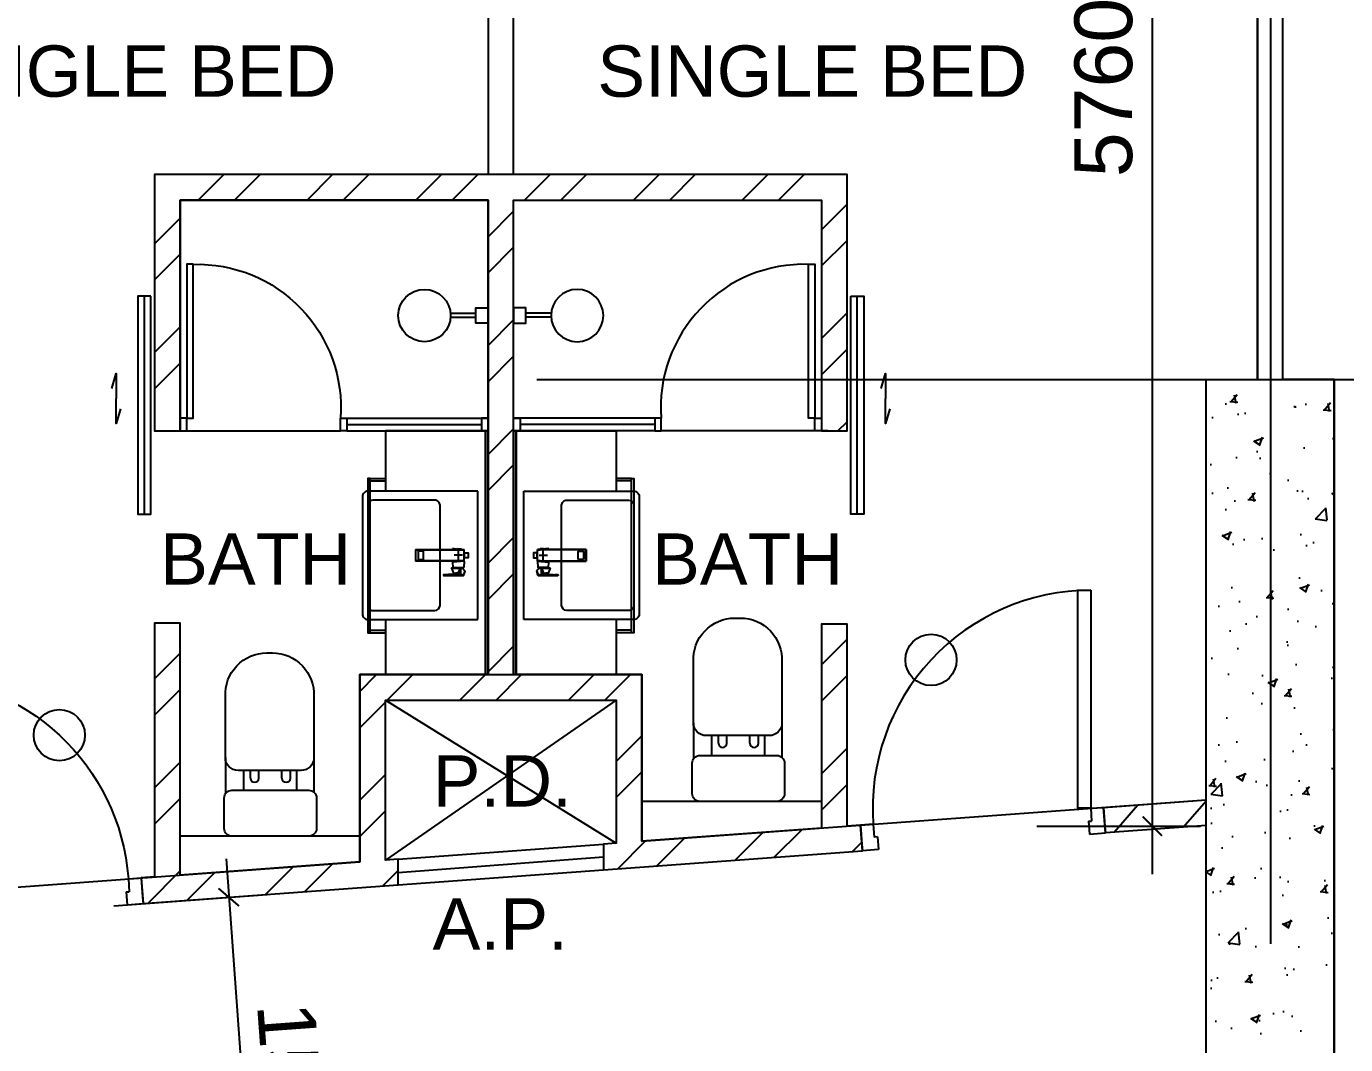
# Model space of a CAD drawing. Header units: millimetres. Extents: x 0 to 70486, y 148 to 42536.
# Drawn here: x 39649 to 44793, y 25775 to 29745 of the extents above; entities that cross this region are included whole.
import ezdxf
from ezdxf.enums import TextEntityAlignment as Align

# ---------------------------------------------------------------- set-up
doc = ezdxf.new("R2010")
doc.units = ezdxf.units.MM
doc.linetypes.add('CENTERX2', pattern=[101.6, 63.5, -12.7, 12.7, -12.7])
doc.layers.get('Defpoints').update_dxf_attribs({"color": 8})
for name, color, linetype in [('Default', 8, 'Continuous'), ('Door', 8, 'Continuous'), ('Dry Wall', 8, 'Continuous'), ('FSD', 8, 'Continuous'), ('GBP A.P.', 8, 'Continuous'), ('GBP Dim', 8, 'Continuous'), ('GBP Text 200', 8, 'Continuous'), ('grid', 8, 'CENTERX2'), ('hatch', 8, 'Continuous'), ('LP-Furn built-in', 8, 'Continuous'), ('LP-Furn built-in 2', 8, 'Continuous'), ('LP-Sanitary', 8, 'Continuous'), ('LP-WC', 8, 'Continuous'), ('PD', 8, 'Continuous'), ('PD DOOR', 8, 'Continuous'), ('TEXT', 8, 'Continuous'), ('TEXT Ref', 8, 'Continuous'), ('WALL-NEW', 8, 'Continuous'), ('WALL-STRUCTURE', 8, 'Continuous'), ('zzz-room mix', 8, 'Continuous')]:
    doc.layers.add(name, color=color, linetype=linetype)
doc.layers.add('LP-Nonplot', color=8, linetype='Continuous', plot=False)
doc.styles.add('BH', font='arial.ttf')
doc.dimstyles.new('200 GBP', dxfattribs={"dimscale": 1.5, "dimtxt": 150, "dimasz": 50, "dimexe": 125, "dimexo": 50, "dimgap": 50, "dimtad": 1, "dimdec": 0, "dimzin": 0, "dimdsep": 46, "dimtxsty": 'BH', "dimblk": 'ARCHTICK', "dimcen": 0.09, "dimdle": 125, "dimclrd": 9, "dimclre": 9, "dimclrt": 1, "dimadec": 0, "dimazin": 0, "dimtfac": 1, "dimtdec": 0, "dimtix": 1, "dimtmove": 2, "dimatfit": 3, "dimldrblk": 'ARCHTICK', "dimfxl": 300, "dimfxlon": 1, "dimtolj": 1, "dimtzin": 0, "dimarcsym": 0})

# ---------------------------------------------------------------- blocks, each defined once
blk = doc.blocks.new('DR1CR2')
at = {"layer": 'Door'}
for p, q in [((-50, 0), (-50, -50)), ((-50, 0), (0, 0)), ((0, 0), (0, -75)), ((-62.5, -50), (-50, -50)), ((-62.5, -50), (-62.5, -100)), ((-62.5, -100), (0, -100)), ((0, -75), (0, -100))]:
    blk.add_line(p, q, dxfattribs=at)
blk = doc.blocks.new('pln_toilet')
for p, q in [((-170.1, -306.5), (-170.1, -171.6)), ((175.5, -306.5), (175.5, -165.2)), ((-78.2, -226.9), (-78.2, -256.5)), ((-45, -226.9), (-45, -256.5)), ((44.7, -226.9), (44.7, -256.5)), ((77.9, -226.9), (77.9, -256.5))]:
    blk.add_line(p, q)
for points in [[(180, -30), (180, -149.3, -0.414214), (150, -179.3), (-150, -179.3, -0.414214), (-180, -149.3), (-180, -30, -0.414214), (-150, 0), (150, 0, -0.414214)], [(175.5, -306.5), (175.5, -545.1, -0.424695), (14, -715.1), (-7.8, -715.1, -0.423698), (-170.1, -545.1), (-170.1, -306.5, -0.414214), (-120.1, -256.5), (125.5, -256.5, -0.414214)]]:
    blk.add_lwpolyline(points, format="xyb", close=True)
for points in [[(-101.9, -256.5), (-101.9, -179.3)], [(102.9, -179.3), (102.9, -256.5)]]:
    blk.add_lwpolyline(points)
for centre in [(-61.6, -226.9), (61.3, -226.9)]:
    blk.add_arc(centre, 16.6, 0, 180)
blk = doc.blocks.new('SEANNOT_GROUP2')
at = {"layer": 'Default'}
blk.add_line((81.5, 351.1), (81.5, 317.9), dxfattribs=at)
blk = doc.blocks.new('SEANNOT_GROUP3')
at = {"layer": 'Default'}
blk.add_line((99.8, 335.2), (63.8, 335.2), dxfattribs=at)
blk = doc.blocks.new('ghtfdgd')
at = {"layer": 'LP-Sanitary'}
for p, q in [((79214.2, -115039.6), (79218.2, -114994.6)), ((79215.7, -115019.1), (79215.7, -115005.6)), ((79215.7, -115005.6), (79217.2, -115005.6)), ((79220.2, -114994.6), (79217.1, -115027.9)), ((79220.2, -114994.6), (79218.2, -114994.6)), ((79218.9, -115183.4), (79220.2, -114994.6)), ((79261.1, -114994.6), (79220.2, -114994.6)), ((79230.7, -114993.6), (79230.7, -114979.6)), ((79231.2, -114979.1), (79250.2, -114979.1)), ((79250.2, -114994.1), (79231.2, -114994.1)), ((79238.9, -114994.1), (79238.9, -114994.6)), ((79242.4, -114994.6), (79242.4, -114994.1)), ((79250.7, -114979.6), (79250.7, -114993.6)), ((79263.2, -114994.6), (79261.1, -114994.6)), ((79261.1, -114994.6), (79262.4, -115183.4)), ((79264.2, -115027.9), (79261.1, -114994.6)), ((79263.2, -114994.6), (79288.7, -114996.6)), ((79263.2, -114994.6), (79267.1, -115039.6)), ((79288.7, -115037.7), (79288.7, -114996.6)), ((79290.7, -115009.4), (79290.7, -115000.9)), ((79290.7, -115009.6), (79290.7, -115009.4)), ((79290.7, -115010.3), (79290.7, -115009.6)), ((79290.7, -115044.4), (79290.7, -115010.3)), ((79290.9, -115010.4), (79310.4, -115018.6)), ((79290.9, -115010.4), (79290.9, -115044.5)), ((79310.7, -115017.8), (79291, -115009.5)), ((79291, -115009.5), (79291, -115009.5)), ((79291, -115009.5), (79291, -115009.5)), ((79310.4, -115018.6), (79310.5, -115018.7)), ((79310.5, -115018.7), (79310.5, -115027.4)), ((79310.7, -115017.8), (79314.8, -115009.2)), ((79313.5, -115028.9), (79313.5, -115020.8)), ((79313.5, -115020.8), (79317.3, -115050.9)), ((79315.2, -115010.7), (79313.6, -115020.4)), ((79313.6, -115020.5), (79313.6, -115020.4)), ((79317.3, -115050.5), (79313.6, -115020.5)), ((79315.2, -115010.7), (79317.3, -115050.4)), ((79318, -115050.2), (79316, -115010.5)), ((79317.3, -115002.9), (79318.9, -114997.5)), ((79319.4, -115044.7), (79317.3, -115002.9)), ((79318.7, -114997.4), (79318.9, -114997.5)), ((79319.3, -114997.6), (79318.9, -114997.4)), ((79318.9, -114997.5), (79319.4, -114997.7)), ((79319.4, -114997.7), (79319.4, -115044.7)), ((79319.8, -115045.3), (79319.8, -114998.3)), ((79217.1, -115027.9), (79214.2, -115039.6)), ((79217.1, -115039.6), (79214.2, -115039.6)), ((79217.5, -115184.4), (79217.1, -115027.9)), ((79264.2, -115027.9), (79263.8, -115184.4)), ((79264.2, -115027.9), (79267.1, -115039.6)), ((79267.1, -115039.6), (79264.2, -115039.6)), ((79288.7, -115037.7), (79267.1, -115039.6)), ((79290.7, -115044.7), (79290.7, -115044.4)), ((79290.9, -115044.5), (79310.4, -115036.3)), ((79291, -115044.9), (79310.7, -115036.6)), ((79310.4, -115036.3), (79310.5, -115036.2)), ((79310.5, -115036.2), (79310.5, -115027.4)), ((79313.5, -115028.9), (79313.5, -115036.9)), ((79313.5, -115036.9), (79317.3, -115075.5)), ((79313.5, -115037), (79317.3, -115075.5)), ((79317.3, -115050.4), (79317.3, -115050.5)), ((79317.3, -115051.4), (79317.3, -115063.3)), ((79317.3, -115075.1), (79317.3, -115063.3)), ((79317.7, -115051.6), (79318.9, -115052.3)), ((79317.7, -115063.5), (79317.7, -115051.6)), ((79317.7, -115063.5), (79317.7, -115075.4)), ((79317.7, -115075.4), (79318.9, -115074.8)), ((79319.4, -115051), (79318, -115050.2)), ((79318, -115076), (79319.3, -115075.3)), ((79318.9, -115074.8), (79318.9, -115052.3)), ((79319.4, -115044.7), (79319.4, -115051)), ((79319.8, -115051.6), (79319.8, -115045.3)), ((79319.8, -115051.9), (79319.8, -115051.6)), ((79319.8, -115051.9), (79319.8, -115074.4)), ((79319.8, -115074.4), (79319.8, -115074.6)), ((79225, -115154.8), (79225, -115173.1)), ((79255.3, -115153.8), (79226, -115153.8)), ((79255.3, -115154), (79226, -115154)), ((79226, -115174.1), (79255.3, -115174.1)), ((79256.3, -115173.1), (79256.3, -115154.8)), ((79218.9, -115183.4), (79217.5, -115184.4)), ((79217.5, -115184.4), (79263.8, -115184.4)), ((79262.4, -115183.4), (79218.9, -115183.4)), ((79262.4, -115183.4), (79263.8, -115184.4))]:
    blk.add_line(p, q, dxfattribs=at)
for centre, radius, start, end in [((79240.7, -115019.1), 25, 180, 185.7425), ((79231.2, -114979.6), 0.5, 90, 180), ((79231.2, -114993.6), 0.5, 180, 270), ((79250.2, -114979.6), 0.5, 0, 90), ((79250.2, -114993.6), 0.5, 270, 0), ((79280.3, -115017.1), 20, 56.8024, 65.1654), ((79290.9, -115000.9), 0.2, 127.8526, 180), ((79511, -115282.7), 357.7, 125.8498, 127.9825), ((79530.3, -115308.3), 389.7, 125.9264, 127.8836), ((79234, -109870), 5139.5, 270.6358, 270.8997), ((79227.2, -108854.2), 6155.7, 270.59451, 270.81562), ((79288.3, -115009.7), 2.67, 3.1953, 9.3367), ((79301.7, -114992.9), 0.28, 69.6864, 135.2011), ((79319.7, -114996.5), 23.1, 247.1252, 247.4995), ((79312.3, -115020.9), 1.23, 6.0946, 11.5159), ((79314, -115009.4), 0.822, 12.8215, 37.3786), ((79314.7, -115011.5), 2.53, 77.4972, 90.7881), ((79315.1, -115009.5), 0.509, 38.0096, 78.4052), ((84763.2, -116562.2), 5664.7, 164.0221, 164.0885), ((79313.8, -115010.5), 2.18, 358.6743, 36.2852), ((79318.5, -114997.9), 0.689, 55.9542, 80.1325), ((79319, -114998.3), 0.8, 0.0065, 61.4767), ((79280.3, -115017.1), 20, 294.8346, 301.6128), ((79290.9, -115044.7), 0.2, 180.014, 293.047), ((79339.3, -115104.4), 73.6, 112.7571, 112.8748), ((79308.7, -115037.4), 4.84, 5.245, 7.1928), ((79310.7, -115037.3), 2.83, 5.6454, 8.8147), ((79317.8, -115050.7), 0.54, 62.2217, 149.6873), ((79305.3, -115051.3), 11.9, 359.6229, 2.1624), ((79313.2, -115075.2), 4.12, 356.1198, 1.3814), ((79317.8, -115075.5), 0.494, 177.6992, 295.8531), ((79318.6, -115075.3), 0.938, 181.0891, 220.2205), ((79315.7, -115050), 2.38, 342.3129, 353.972), ((79317.3, -115050.2), 0.738, 359.2113, 2.9985), ((79319, -115074.6), 0.786, 294.1963, 0.4917), ((79319.1, -115051.6), 0.688, 1.5121, 63.734)]:
    blk.add_arc(centre, radius, start, end, dxfattribs=at)
for centre, major_axis, ratio, start_param, end_param in [((79290.9, -115000.9), (0.2, 0), 0.870233, 1.308042, 3.141593), ((79290.9, -115009.4), (0.2, 0), 0.870251, 1.333095, 3.141593), ((79290.9, -115010.3), (0.2, 0), 0.5, 3.141593, 4.712389), ((79290.9, -115000.9), (0.123, -0.158), 0.834595, 2.099205, 3.141593), ((79290.9, -115000.9), (0.123, -0.158), 0.834595, 3.141593, 3.165459), ((79290.9, -115010), (0.077, 0.836), 0.04975, 4.217846, 5.325586), ((79301.6, -114992.9), (0.117, -0.162), 0.844851, 2.109561, 3.167674), ((79310.4, -115018.2), (-0.311, -0.737), 0.21898, 1.092037, 2.210933), ((79310.5, -115018.3), (-0.309, -0.738), 0.217421, 1.09135, 2.210755), ((79314.3, -115020.6), (-0.782, -0.167), 0.921627, 5.682069, 6.099643), ((79314.3, -115020.8), (-0.794, -0.099), 0.898005, 5.760928, 6.175764), ((79315.1, -115009.6), (0.173, 0.708), 0.018166, 0.444134, 0.918054), ((79315.3, -115009.6), (0.412, 0.321), 0.549065, 0.513637, 1.195391), ((79315.7, -115010.9), (-0.499, -0.026), 0.868619, 4.118709, 5.82428), ((79316.8, -115003.6), (0.961, -0.275), 0.902908, 1.271288, 1.565184), ((79318.4, -114998), (-0.211, -0.772), 0.117484, 2.694436, 3.141054), ((79318.5, -114998.1), (-0.382, -0.703), 0.237912, 2.705017, 3.14394), ((79319, -114998.3), (-0.382, -0.703), 0.237912, 2.705017, 3.141091), ((79319, -114998.3), (-0.8, 0), 0.876594, 3.141494, 4.164132), ((79290.9, -115044.4), (0.2, 0), 0.5, 3.141593, 4.712389), ((79290.9, -115044.1), (-0.077, 0.836), 0.04975, 2.065339, 3.17308), ((79310.4, -115035.9), (-0.311, 0.737), 0.21898, 2.049556, 3.141593), ((79310.5, -115035.8), (-0.309, 0.738), 0.217421, 2.050243, 3.169648), ((79310.4, -115035.9), (-0.311, 0.737), 0.21898, 3.141593, 3.168451), ((79314.3, -115036.7), (0.793, 0.106), 0.789486, 3.026004, 3.133916), ((79314.3, -115036.9), (0.796, 0.077), 0.827125, 3.057559, 3.141593), ((79317.8, -115050.6), (-0.5, -0.016), 0.857677, 4.139605, 5.842177), ((79317.8, -115050.9), (-0.5, -0.02), 0.273668, 4.356492, 6.23412), ((79317.8, -115063.3), (-0.5, 0), 0.5, 0.054498, 1.448623), ((79317.8, -115075.5), (-0.494, 0.079), 0.969108, 0.192451, 2.070079), ((79319, -115045.3), (-0.8, 0), 0.876594, 3.141494, 4.164132), ((79226, -115154.8), (-1, 0), 0.992546, 4.712389, 6.283185), ((79226, -115154.9), (1, 0), 0.890286, 1.570796, 3.141593), ((79226, -115173.1), (1, 0), 0.992546, 3.141593, 4.712389), ((79255.3, -115154.8), (-1, 0), 0.992546, 3.141593, 4.712389), ((79255.3, -115154.9), (1, 0), 0.890286, 0, 1.570796), ((79255.3, -115173.1), (1, 0), 0.992546, 4.712389, 6.283185)]:
    blk.add_ellipse(centre, major_axis=major_axis, ratio=ratio, start_param=start_param, end_param=end_param, dxfattribs=at)
for points, knots in [([(79291, -115009.5), (79291, -115009.5), (79290.9, -115009.5), (79290.8, -115009.6), (79290.7, -115009.6), (79290.7, -115009.6)], [0, 0, 0, 0, 0.5, 0.5, 1, 1, 1, 1]), ([(79291, -115000.7), (79291, -115000.8), (79291, -115000.8), (79291, -115000.9), (79291, -115001.2), (79291, -115001.4), (79291, -115001.7), (79291, -115002.7), (79291, -115003.8), (79291, -115004.8), (79291, -115006.3), (79291, -115007.8), (79291, -115009.2)], [0, 0, 0, 0, 0.02306, 0.02306, 0.02306, 0.115301, 0.115301, 0.115301, 0.484264, 0.484264, 0.484264, 1, 1, 1, 1]), ([(79301.6, -114992.7), (79301.9, -114992.8), (79302.2, -114992.9), (79302.5, -114993), (79305, -114993.6), (79307.5, -114994.3), (79310.1, -114995), (79312.9, -114995.8), (79315.8, -114996.6), (79318.7, -114997.4)], [0, 0, 0, 0, 0.051688, 0.051688, 0.051688, 0.494848, 0.494848, 0.494848, 1, 1, 1, 1]), ([(79310.5, -115018.7), (79310.9, -115018.8), (79311.2, -115019), (79311.9, -115019.4), (79312.2, -115019.7), (79312.8, -115020.1), (79313, -115020.3), (79313.4, -115020.5), (79313.5, -115020.5), (79313.5, -115020.7)], [0, 0, 0, 0, 0.25, 0.25, 0.5, 0.5, 0.75, 0.75, 1, 1, 1, 1]), ([(79313.6, -115020.4), (79313.5, -115020.2), (79313.5, -115020), (79313.3, -115019.6), (79313.2, -115019.3), (79312.7, -115018.8), (79312.3, -115018.6), (79311.6, -115018.2), (79311.2, -115018), (79310.8, -115017.9)], [0, 0, 0, 0, 0.25, 0.25, 0.5, 0.5, 0.75, 0.75, 1, 1, 1, 1]), ([(79314.8, -115009.2), (79314.8, -115009.2), (79314.9, -115009.2), (79314.9, -115009.2), (79315, -115009.2), (79315, -115009.2), (79315.1, -115009.2), (79315.2, -115009.2)], [0, 0, 0, 0, 0.25, 0.25, 0.5, 0.5, 1, 1, 1, 1]), ([(79317.1, -115002.7), (79317, -115003), (79316.9, -115003.3), (79316.8, -115003.6), (79316.5, -115004.7), (79316.2, -115005.8), (79315.9, -115006.9), (79315.7, -115007.6), (79315.4, -115008.3), (79315.2, -115009)], [0, 0, 0, 0, 0.131954, 0.131954, 0.131954, 0.659772, 0.659772, 0.659772, 1, 1, 1, 1]), ([(79315.2, -115009.2), (79315.2, -115009.2), (79315.2, -115009.2), (79315.2, -115009.2), (79315.2, -115009.2), (79315.2, -115009.2)], [0, 0, 0, 0, 0.5, 0.5, 1, 1, 1, 1]), ([(79315.2, -115009.2), (79315.3, -115009.3), (79315.3, -115009.4), (79315.3, -115009.5), (79315.3, -115009.6), (79315.3, -115009.8), (79315.3, -115009.8), (79315.3, -115009.9), (79315.3, -115010), (79315.2, -115010.2), (79315.2, -115010.3), (79315.2, -115010.5), (79315.2, -115010.6), (79315.2, -115010.7)], [0, 0, 0, 0, 0.125, 0.125, 0.25, 0.25, 0.375, 0.375, 0.5, 0.5, 0.75, 0.75, 1, 1, 1, 1]), ([(79318.7, -114997.4), (79318.6, -114997.5), (79318.6, -114997.7), (79318.5, -114997.9), (79318.2, -114999), (79317.9, -115000.1), (79317.5, -115001.2), (79317.4, -115001.7), (79317.2, -115002.2), (79317.1, -115002.7)], [0, 0, 0, 0, 0.095324, 0.095324, 0.095324, 0.707603, 0.707603, 0.707603, 1, 1, 1, 1]), ([(79310.5, -115036.2), (79310.9, -115036.1), (79311.2, -115035.9), (79311.9, -115035.6), (79312.2, -115035.5), (79312.8, -115035.6), (79313, -115035.7), (79313.4, -115036.2), (79313.5, -115036.5), (79313.5, -115036.8)], [0, 0, 0, 0, 0.25, 0.25, 0.5, 0.5, 0.75, 0.75, 1, 1, 1, 1]), ([(79310.8, -115036.5), (79311, -115036.5), (79311.3, -115036.3), (79311.8, -115036.2), (79312.2, -115036.1), (79312.5, -115036), (79312.8, -115036), (79313, -115036), (79313.1, -115036.1), (79313.2, -115036.2), (79313.4, -115036.3), (79313.5, -115036.6), (79313.5, -115036.7), (79313.5, -115036.8)], [0, 0, 0, 0, 0.124812, 0.2213171, 0.3092796, 0.3899271, 0.4711589, 0.5451559, 0.6166529, 0.6889172, 0.7974179, 0.8896188, 0.9816515, 0.9816515, 0.9816515, 0.9816515]), ([(79317.3, -115050.5), (79317.3, -115050.5), (79317.3, -115050.5), (79317.3, -115050.6), (79317.3, -115050.6), (79317.3, -115050.7), (79317.3, -115050.8), (79317.3, -115050.9)], [0, 0, 0, 0, 0.25, 0.25, 0.5, 0.5, 1, 1, 1, 1]), ([(79317.3, -115051.4), (79317.3, -115051.5), (79317.3, -115051.5), (79317.5, -115051.6), (79317.6, -115051.6), (79317.7, -115051.6)], [0, 0, 0, 0, 0.5, 0.5, 1, 1, 1, 1]), ([(79317.3, -115075.1), (79317.3, -115075.2), (79317.3, -115075.2), (79317.5, -115075.3), (79317.6, -115075.3), (79317.7, -115075.4)], [0, 0, 0, 0, 0.5, 0.5, 1, 1, 1, 1]), ([(79317.7, -115051.6), (79317.7, -115051.6), (79317.7, -115051.5), (79317.8, -115051.4), (79317.8, -115051.3), (79317.8, -115051.1), (79317.8, -115051), (79317.9, -115050.9), (79317.9, -115050.8), (79317.9, -115050.7)], [0, 0, 0, 0, 0.25, 0.25, 0.5, 0.5, 0.75, 0.75, 1, 1, 1, 1]), ([(79319.4, -115051), (79319.4, -115051), (79319.4, -115051), (79319.4, -115051), (79319.4, -115051), (79319.4, -115051), (79319.4, -115051), (79319.4, -115051.1), (79319.4, -115051.1), (79319.4, -115051.2), (79319.4, -115051.2), (79319.3, -115051.3), (79319.3, -115051.3), (79319.3, -115051.4), (79319.3, -115051.5), (79319.2, -115051.6), (79319.2, -115051.6), (79319.1, -115051.7), (79319.1, -115051.8), (79319, -115051.9), (79319, -115052), (79318.9, -115052.1), (79318.9, -115052.1), (79318.9, -115052.2), (79318.9, -115052.3), (79318.9, -115052.3), (79318.9, -115052.3), (79318.9, -115052.3), (79318.9, -115052.3), (79318.9, -115052.3), (79318.9, -115052.3)], [0, 0, 0, 0, 0.000034, 0.000034, 0.000034, 0.03445, 0.03445, 0.03445, 0.175251, 0.175251, 0.175251, 0.317196, 0.317196, 0.317196, 0.479622, 0.479622, 0.479622, 0.662074, 0.662074, 0.662074, 0.829132, 0.829132, 0.829132, 0.958486, 0.958486, 0.958486, 0.999966, 0.999966, 0.999966, 1, 1, 1, 1]), ([(79319.8, -115051.9), (79319.8, -115052), (79319.7, -115052), (79319.7, -115052.1), (79319.6, -115052.2), (79319.4, -115052.3), (79319.3, -115052.3), (79319.1, -115052.3), (79319, -115052.3), (79318.9, -115052.3)], [0, 0, 0, 0, 0.25, 0.25, 0.5, 0.5, 0.75, 0.75, 1, 1, 1, 1]), ([(79319.8, -115074.4), (79319.8, -115074.5), (79319.7, -115074.5), (79319.7, -115074.6), (79319.6, -115074.7), (79319.4, -115074.8), (79319.3, -115074.8), (79319.1, -115074.8), (79319, -115074.8), (79318.9, -115074.8)], [0, 0, 0, 0, 0.25, 0.25, 0.5, 0.5, 0.75, 0.75, 1, 1, 1, 1]), ([(79319.3, -115075.3), (79319.3, -115075.3), (79319.3, -115075.3), (79319.2, -115075.3), (79319.2, -115075.3), (79319.1, -115075.3), (79319.1, -115075.2), (79319, -115075.2), (79319, -115075.1), (79318.9, -115075.1), (79318.9, -115075), (79318.9, -115074.9), (79318.9, -115074.9), (79318.9, -115074.9), (79318.9, -115074.8), (79318.9, -115074.8), (79318.9, -115074.8), (79318.9, -115074.8), (79318.9, -115074.8)], [0.3296223, 0.3296223, 0.3296223, 0.3296223, 0.4796217, 0.4796217, 0.4796217, 0.6620737, 0.6620737, 0.6620737, 0.829132, 0.829132, 0.829132, 0.9584856, 0.9584856, 0.9584856, 0.9999655, 0.9999655, 0.9999655, 1, 1, 1, 1])]:
    blk.add_open_spline(points, degree=3, knots=knots, dxfattribs=at)
for points, degree in [([(79301.8, -114992.7), (79301.7, -114992.6), (79301.7, -114992.7), (79301.6, -114992.7)], 3), ([(79318.6, -114997.3), (79316.3, -114996.6), (79310.7, -114995.1), (79301.8, -114992.7)], 3), ([(79313.5, -115028.9), (79313.5, -115028.4), (79313.4, -115028), (79312.3, -115027.4), (79311.4, -115027.4), (79310.5, -115027.4)], 5), ([(79317.9, -115075.9), (79317.9, -115076), (79318, -115076), (79318, -115075.9)], 3)]:
    blk.add_open_spline(points, degree=degree, dxfattribs=at)
at = {"layer": 'LP-Nonplot'}
for name in ['SEANNOT_GROUP3', 'SEANNOT_GROUP2']:
    blk.add_blockref(name, (79159.1, -115352.3), dxfattribs=at)
blk = doc.blocks.new('SINK')
at = {"layer": 'LP-Sanitary'}
blk.add_line((-74936.8, -44774), (-75436.8, -44774), dxfattribs=at)
blk.add_lwpolyline([(-75436.8, -44774), (-75436.8, -45203.2, 0.414214), (-75416.8, -45223.2), (-74956.8, -45223.2, 0.414214), (-74936.8, -45203.2), (-74936.8, -44774)], format="xyb", dxfattribs=at)
blk.add_lwpolyline([(-75401.8, -44941.1), (-75401.8, -45183.3, 0.414117), (-75381.8, -45203.2), (-74991.8, -45203.2, 0.41431), (-74971.8, -45183.2), (-74971.8, -44941.1, 0.414117), (-74991.8, -44921.1), (-75381.8, -44921.1, 0.41431)], format="xyb", close=True, dxfattribs=at)
at = {"layer": 'LP-Furn built-in'}
blk.add_blockref('ghtfdgd', (-154427.4, 70168.1), dxfattribs=at)
blk = doc.blocks.new('pln_sink 1100x380')
at = {"ltscale": 1000}
for p, q in [((0, 0), (400, 0)), ((400, 0), (400, -235)), ((459.9, -184.9), (400, -184.9)), ((459.9, -194.9), (400, -194.9)), ((400, -735), (400, -950)), ((459.9, -776.6), (400, -776.6)), ((459.9, -786.6), (400, -786.6)), ((0, -950), (400, -950))]:
    blk.add_line(p, q, dxfattribs=at)
for points in [[(10, -950), (10, 0), (0, 0), (0, -950), (10, -950)], [(10, 0), (10, -950), (0, -950), (0, 0), (10, 0)]]:
    blk.add_lwpolyline(points, dxfattribs=at)
at = {"ltscale": 200}
blk.add_lwpolyline([(459.9, -184.9), (468.4, -184.9), (468.4, -786.6), (459.9, -786.6)], close=True, dxfattribs=at)
at = {"layer": 'LP-Furn built-in', "extrusion": (0, 0, -1), "zscale": -1, "rotation": 270}
blk.add_blockref('SINK', (44734, -75671.8), dxfattribs=at)
blk = doc.blocks.new('pln_shower head')
at = {"ltscale": 100}
for points in [[(101, 9.1), (200, 9.1)], [(101, -5.9), (200, -5.9)]]:
    blk.add_lwpolyline(points, dxfattribs=at)
at = {"ltscale": 0.5}
blk.add_lwpolyline([(248, 30.1), (248, -29.9), (200, -29.9), (200, 30.1)], close=True, dxfattribs=at)
at = {"ltscale": 100}
blk.add_circle((0, 0), 101.9, dxfattribs=at)
blk = doc.blocks.new('_ArchTick')
at = {"color": 0, "const_width": 0.1}
blk.add_lwpolyline([(0.5, 0.5), (-0.5, -0.5)], dxfattribs=at)
blk = doc.blocks.new('*D304')
at = {"layer": 'Defpoints', "color": 0, "transparency": 16777216}
for p in [(34201.3, 25892), (40551.7, 24803.5), (34314.7, 24346.1)]:
    blk.add_point(p, dxfattribs=at)
at = {"layer": 'GBP Dim', "color": 9, "lineweight": -2, "transparency": 16777216}
for p, q in [((40427.4, 26498.9), (40562.7, 24653.9)), ((39989.5, 26316.4), (40587.9, 26360.3)), ((40102.9, 24770.6), (40701.3, 24814.5))]:
    blk.add_line(p, q, dxfattribs=at)
at = {"layer": 'GBP Dim', "color": 9, "lineweight": -2, "transparency": 16777216, "xscale": 75, "yscale": 75, "zscale": 75}
for p, rotation in [((40438.3, 26349.3), 94.19418278322694), ((40551.7, 24803.5), 274.1941827832269)]:
    blk.add_blockref('_ArchTick', p, dxfattribs=dict(at, rotation=rotation))
at = {"layer": 'GBP Dim', "transparency": 16777216, "insert": (40684.4, 25590.3), "char_height": 225, "attachment_point": 5, "rotation": 274.1942, "style": 'BH'}
blk.add_mtext('\\A1;1550', dxfattribs=at)
blk = doc.blocks.new('*D311')
at = {"layer": 'Defpoints', "color": 0, "transparency": 16777216}
for p in [(44549, 32102.9), (45235.8, 32102.9), (44349, 24567.7)]:
    blk.add_point(p, dxfattribs=at)
at = {"layer": 'GBP Dim', "color": 9, "lineweight": -2, "transparency": 16777216}
for p, q in [((45235.8, 24380.2), (45235.8, 32290.4)), ((44785.8, 32102.9), (45423.3, 32102.9)), ((44785.8, 24567.7), (45423.3, 24567.7))]:
    blk.add_line(p, q, dxfattribs=at)
at = {"layer": 'GBP Dim', "color": 9, "lineweight": -2, "transparency": 16777216, "xscale": 75, "yscale": 75, "zscale": 75}
for p, rotation in [((45235.8, 32102.9), 90), ((45235.8, 24567.7), 270)]:
    blk.add_blockref('_ArchTick', p, dxfattribs=dict(at, rotation=rotation))
at = {"layer": 'GBP Dim', "transparency": 16777216, "insert": (45045.9, 28335.3), "char_height": 225, "attachment_point": 5, "rotation": 90, "style": 'BH'}
blk.add_mtext('\\A1;7535', dxfattribs=at)
blk = doc.blocks.new('*D318')
at = {"layer": 'Defpoints', "color": 0, "transparency": 16777216}
for p in [(43427.2, 32386.1), (44039.7, 32386.1), (43427.2, 26626.4)]:
    blk.add_point(p, dxfattribs=at)
at = {"layer": 'GBP Dim', "color": 9, "lineweight": -2, "transparency": 16777216}
for p, q in [((44039.7, 26438.9), (44039.7, 32573.6)), ((43589.7, 32386.1), (44227.2, 32386.1)), ((43589.7, 26626.4), (44227.2, 26626.4))]:
    blk.add_line(p, q, dxfattribs=at)
at = {"layer": 'GBP Dim', "color": 9, "lineweight": -2, "transparency": 16777216, "xscale": 75, "yscale": 75, "zscale": 75}
for p, rotation in [((44039.7, 32386.1), 90), ((44039.7, 26626.4), 270)]:
    blk.add_blockref('_ArchTick', p, dxfattribs=dict(at, rotation=rotation))
at = {"layer": 'GBP Dim', "transparency": 16777216, "insert": (43849.8, 29506.3), "char_height": 225, "attachment_point": 5, "rotation": 90, "style": 'BH'}
blk.add_mtext('\\A1;5760', dxfattribs=at)
blk = doc.blocks.new('A$C65CE4B9A')
at = {"layer": 'grid', "ltscale": 200}
for p, q in [((-23000, 10500), (-23000, -20450)), ((-66500, 0), (0, 0))]:
    blk.add_line(p, q, dxfattribs=at)

msp = doc.modelspace()

# ---------------------------------------------------------------- hatches: boundary and pattern name
at = {"layer": 'hatch'}
h = msp.add_hatch(dxfattribs=at)
h.set_pattern_fill('ANSI32', color=256, scale=800, style=0)
h.set_pattern_definition([(45, (322171.65, -92979.3), (-212.13203, 212.13203), []), (45, (322313.07, -92979.3), (-212.13203, 212.13203), [])])
h.paths.add_polyline_path([(40149, 26428.4), (40096.5, 26424.5), (40103.8, 26324.8), (41098.9, 26397.8), (41098.9, 26498), (41049, 26494.4), (41049, 27117.4), (41949, 27117.4), (41949, 26560.4), (41899.1, 26556.7), (41899.1, 26456.5), (42908.9, 26530.5), (42901.5, 26630.2), (42849.3, 26626.4), (42849.3, 27413.7), (42749.3, 27413.7), (42749.3, 26619.1), (42049, 26567.7), (42049, 27217.4), (41549, 27217.4), (41549, 29067.4), (42749, 29067.4), (42749, 28167.4), (42849, 28167.4), (42849, 29167.4), (40149, 29167.4), (40149, 28167.4), (40249, 28167.4), (40249, 29067.4), (41449, 29067.4), (41449, 27217.4), (40949, 27217.4), (40949, 26487.1), (40249, 26435.7), (40249, 27417.4), (40149, 27417.4)])
h = msp.add_hatch(dxfattribs=at)
h.set_pattern_fill('AR-CONC', color=256, scale=2, style=0)
h.set_pattern_definition([(50, (-577662.27, 755268.1), (364.36934, -31.87817), [38.1, -419.1]), (355, (-577662.27, 755268.1), (-70.48565, 382.11329), [30.48, -335.28]), (100.451, (-577631.9, 755265.43), (293.885, 350.23338), [32.38, -356.18]), (46.1842, (-577662.27, 755369.7), (542.15808, -84.08466), [57.15, -628.65]), (96.6356, (-577617.1, 755362.7), (474.80847, 494.8511), [48.57, -534.27]), (351.184, (-577662.3, 755369.7), (474.8092, 494.85024), [45.72, -502.92]), (21, (-577611.47, 755344.3), (303.22976, -204.53104), [38.1, -419.1]), (326, (-577611.47, 755344.3), (123.60406, 368.37593), [30.48, -335.28]), (71.4514, (-577586.2, 755327.24), (426.83298, 163.84572), [32.38, -356.18]), (37.5, (-577662.27, 755268.09), (6.177207, 169.110078), [0, -331.216, 0, -340.36, 0, -336.55]), (7.5, (-577662.27, 755268.09), (133.639325, 200.36115), [0, -194.056, 0, -323.596, 0, -128.27]), (327.5, (-577775.56, 755268.09), (271.18119, -11.457488), [0, -127, 0, -396.24, 0, -525.78]), (317.5, (-577826.36, 755268.1), (296.25836, 50.85298), [0, -165.1, 0, -263.144, 0, -373.38])])
h.paths.add_polyline_path([(44749, 25567.8), (44249, 25567.8), (44249, 28367.8), (44749, 28367.8)])
h = msp.add_hatch(dxfattribs=at)
h.set_pattern_fill('ANSI32', color=256, scale=30, style=0)
h.set_pattern_definition([(49.1942, (22799, 25055.78), (-216.2924, 186.737), []), (49.1942, (22933.35, 25065.63), (-216.2924, 186.737), [])])
h.paths.add_polyline_path([(44249, 26729), (43849, 26699.7), (43856.3, 26600), (44249, 26628.8)])

# ---------------------------------------------------------------- linework, layer by layer
at = {"layer": 'Door'}
for points in [[(43799.1, 27546.1, 0.43582), (42951.4, 26633.9)], [(39198.9, 27208.7, -0.392932), (40046.6, 26420.9)]]:
    msp.add_lwpolyline(points, format="xyb", dxfattribs=at)
msp.add_lwpolyline([(43799.1, 27546.1), (43799.1, 26696.1), (43749.1, 26696.1), (43749.1, 27546.1), (43799.1, 27546.1)], dxfattribs=at)
at = {"layer": 'Dry Wall'}
for points in [[(44449, 28367.8), (44549, 28367.8), (44549, 32100.9), (44449, 32093.5), (44449, 28367.8)], [(41549, 29167.4), (41549, 31880.9), (41449, 31873.5), (41449, 29167.4)]]:
    msp.add_lwpolyline(points, dxfattribs=at)
at = {"layer": 'FSD'}
for centre in [(43176.5, 27274.7), (39777.5, 26981.3)]:
    msp.add_circle(centre, 100, dxfattribs=at)
at = {"layer": 'LP-Furn built-in 2'}
for points in [[(40133.9, 28692.4), (40083.9, 28692.4), (40083.9, 27842.4), (40133.9, 27842.4)], [(42864.1, 28692.4), (42914.1, 28692.4), (42914.1, 27842.4), (42864.1, 27842.4)]]:
    msp.add_lwpolyline(points, close=True, dxfattribs=at)
for points in [[(40108.9, 27842.4), (40108.9, 28692.4)], [(42889.1, 27842.4), (42889.1, 28692.4)], [(39981.8, 28333.2), (39999, 28390.8), (39999, 28293.5)], [(42981.8, 28333.2), (42999, 28390.8), (42999, 28293.5)], [(40016.2, 28253.8), (39999, 28196.2), (39999, 28293.5)], [(43016.2, 28253.8), (42999, 28196.2), (42999, 28293.5)]]:
    msp.add_lwpolyline(points, dxfattribs=at)
at = {"layer": 'LP-Sanitary'}
for points in [[(41449, 28167.4), (41449, 29067.4), (40249, 29067.4), (40249, 28217.4)], [(41449, 28217.4), (41449, 29067.4)], [(41549, 28217.4), (41549, 29067.4)], [(41549, 28167.4), (41549, 29067.4), (42749, 29067.4), (42749, 28167.4)], [(40899, 28217.4), (41449, 28217.4), (41449, 28217.4)], [(40899, 28167.4), (41449, 28167.4), (41449, 28192.4)], [(40899, 28192.4), (41424, 28192.4)], [(41449, 28217.4), (41424, 28217.4), (41424, 28167.4), (41449, 28167.4), (41449, 28217.4)], [(42099, 28217.4), (41549, 28217.4), (41549, 28217.4)], [(41549, 28217.4), (41574, 28217.4), (41574, 28167.4), (41549, 28167.4), (41549, 28217.4)], [(42099, 28167.4), (41549, 28167.4), (41549, 28192.4)], [(42099, 28192.4), (41574, 28192.4)], [(40274, 28167.4), (40874, 28167.4)], [(42774, 28167.4), (42124, 28167.4)]]:
    msp.add_lwpolyline(points, dxfattribs=at)
for points in [[(40299, 28817.4), (40274, 28817.4), (40274, 28217.4), (40299, 28217.4)], [(42699, 28817.4), (42724, 28817.4), (42724, 28217.4), (42699, 28217.4)], [(40274, 28217.4), (40249, 28217.4), (40249, 28167.4), (40274, 28167.4)], [(40874, 28217.4), (40899, 28217.4), (40899, 28167.4), (40874, 28167.4)], [(42124, 28217.4), (42099, 28217.4), (42099, 28167.4), (42124, 28167.4)], [(42724, 28217.4), (42749, 28217.4), (42749, 28167.4), (42724, 28167.4)]]:
    msp.add_lwpolyline(points, close=True, dxfattribs=at)
for points in [[(40299, 28816.9, -0.444386), (40874, 28217.4)], [(42699, 28816.9, 0.444386), (42124, 28217.4)]]:
    msp.add_lwpolyline(points, format="xyb", dxfattribs=at)
at = {"layer": 'LP-WC'}
for points in [[(42749, 26722.9), (42049, 26722.9)], [(40949, 26587.2), (40249, 26587.2)]]:
    msp.add_lwpolyline(points, dxfattribs=at)
at = {"layer": 'PD', "ltscale": 20}
for points in [[(41049, 27117.4), (41949, 26560.4)], [(41949, 27117.4), (41049, 26494.4)]]:
    msp.add_lwpolyline(points, dxfattribs=at)
at = {"layer": 'PD'}
for points in [[(41098.9, 26498), (41899.1, 26556.7)], [(41098.9, 26397.8), (41899.1, 26456.5)]]:
    msp.add_lwpolyline(points, dxfattribs=at)
at = {"layer": 'PD DOOR'}
msp.add_lwpolyline([(41098.9, 26445.9), (41899.1, 26506.6)], dxfattribs=at)
at = {"layer": 'WALL-NEW'}
for points in [[(40149, 26428.4), (40096.5, 26424.5), (40103.8, 26324.8), (41098.9, 26397.8), (41098.9, 26498), (41049, 26494.4), (41049, 27117.4), (41949, 27117.4), (41949, 26560.4), (41899.1, 26556.7), (41899.1, 26456.5), (42908.9, 26530.5), (42901.5, 26630.2), (42849.3, 26626.4), (42849.3, 27413.7), (42749.3, 27413.7), (42749.3, 26619.1), (42049, 26567.7), (42049, 27217.4), (41549, 27217.4), (41549, 29067.4), (42749, 29067.4), (42749, 28167.4), (42849, 28167.4), (42849, 29167.4), (40149, 29167.4), (40149, 28167.4), (40249, 28167.4), (40249, 29067.4), (41449, 29067.4), (41449, 27217.4), (40949, 27217.4), (40949, 26487.1), (40249, 26435.7), (40249, 27417.4), (40149, 27417.4), (40149, 26428.4)], [(44249, 26628.8), (43856.3, 26600), (43849, 26699.7), (44249, 26729)]]:
    msp.add_lwpolyline(points, dxfattribs=at)
at = {"layer": 'WALL-STRUCTURE'}
msp.add_lwpolyline([(44749, 25567.8), (44249, 25567.8), (44249, 28367.8), (44749, 28367.8)], close=True, dxfattribs=at)
at = {"layer": 'zzz-room mix'}
for points in [[(32964, 25901.6), (38034, 26273.4), (38034, 26971.9), (39134, 26971.9), (39134, 26354), (40949, 26487.1), (40949, 27217.4), (42049, 27217.4), (42049, 26567.7), (44249, 26729), (44249, 28367.8), (44449, 28367.8), (44449.3, 32093.6), (44345.1, 32085.9), (44308.5, 32584.6), (41616.2, 32387.1), (41652.8, 31888.5), (38345.4, 31645.7), (38308.9, 32144.4), (35616.3, 31943.5), (35652.6, 31448.5), (17398.9, 30109.9)], [(46949, 24567.7), (44349, 24567.7), (44349, 25567.8), (44749, 25567.8), (44749, 28367.8), (44549, 28367.8), (44549, 32100.8), (47312.7, 32303.4)]]:
    msp.add_lwpolyline(points, dxfattribs=at)

# ---------------------------------------------------------------- block references
at = {"layer": 'Door', "rotation": 4.194154122729267}
msp.add_blockref('DR1CR2', (43849, 26699.7), dxfattribs=at)
at = {"layer": 'Door', "extrusion": (0, 0, -1), "zscale": -1, "rotation": 355.8058458772707}
msp.add_blockref('DR1CR2', (-42901.5, 26630.2), dxfattribs=at)
at = {"layer": 'Door', "extrusion": (0, 0, -1), "xscale": -1, "zscale": -1, "rotation": 355.8057885743348}
msp.add_blockref('DR1CR2', (-40096.5, 26424.5), dxfattribs=at)
at = {"layer": 'LP-Sanitary'}
for name, p in [('pln_shower head', (41201, 28617.2)), ('pln_sink 1100x380', (41549, 28167.4))]:
    msp.add_blockref(name, p, dxfattribs=at)
at = {"layer": 'LP-Sanitary', "xscale": -1}
for name, p in [('pln_shower head', (41797, 28617.2)), ('pln_sink 1100x380', (41449, 28167.4))]:
    msp.add_blockref(name, p, dxfattribs=at)
at = {"layer": 'LP-Sanitary', "rotation": 180}
for p in [(42425.3, 26722.9), (40600.3, 26587.2)]:
    msp.add_blockref('pln_toilet', p, dxfattribs=at)
at = {"layer": 'TEXT Ref'}
msp.add_blockref('A$C65CE4B9A', (67500, 28367.9), dxfattribs=at)

# ---------------------------------------------------------------- texts
at = {"layer": 'GBP A.P.', "style": 'BH'}
msp.add_text('A.P.', height=200, rotation=0, dxfattribs=at).set_placement((41496.9, 26145.2), align=Align.CENTER)
at = {"layer": 'GBP Text 200', "style": 'BH'}
for s, p in [('SINGLE BED', (40019.5, 29470.3)), ('SINGLE BED', (42713.5, 29470.3)), ('BATH', (40543.1, 27568)), ('BATH', (42461.1, 27568))]:
    msp.add_text(s, height=200, dxfattribs=at).set_placement(p, align=Align.CENTER)
at = {"layer": 'TEXT', "style": 'BH'}
msp.add_text('P.D.', height=200, dxfattribs=at).set_placement((41504.8, 26702.9), align=Align.CENTER)

# ---------------------------------------------------------------- dimensions: what is measured, and where the dimension line sits
at = {"layer": 'GBP Dim'}
for base, p1, p2, picture, middle in [((44039.7, 32386.1), (43427.2, 26626.4), (43427.2, 32386.1), '*D318', (43849.8, 29506.3)), ((45235.8, 32102.9), (44349, 24567.7), (44549, 32102.9), '*D311', (45045.9, 28335.3))]:
    dim = msp.add_linear_dim(base=base, p1=p1, p2=p2, angle=90, dimstyle='200 GBP', override={"dimclrt": 256}, dxfattribs=at)
    dim.commit()
    dim.dimension.update_dxf_attribs({"geometry": picture, "text_midpoint": middle})
dim = msp.add_aligned_dim(p1=(34201.3, 25892), p2=(34314.7, 24346.1), distance=6253.8, dimstyle='200 GBP', override={"dimexe": 100, "dimdle": 100, "dimclrt": 256}, dxfattribs=at)
dim.commit()
dim.dimension.update_dxf_attribs({"geometry": '*D304', "text_midpoint": (40684.4, 25590.3)})

doc.saveas('drawing.dxf')
